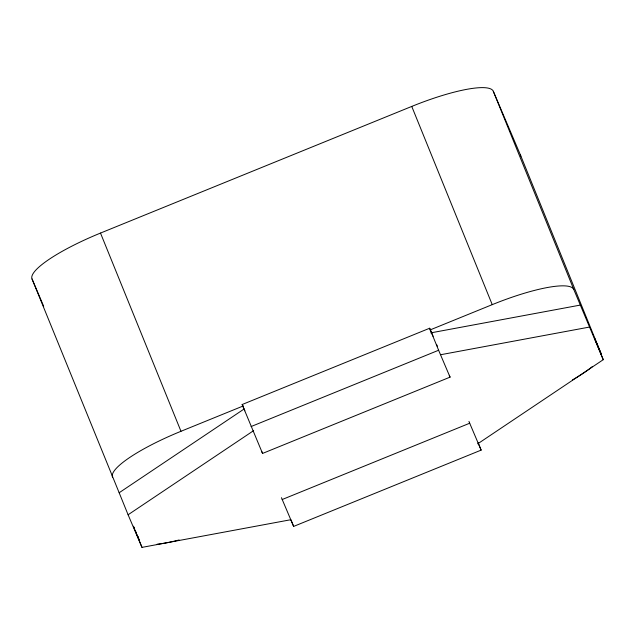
<?xml version="1.0" encoding="UTF-8"?>
<svg xmlns="http://www.w3.org/2000/svg" width="635" height="635" viewBox="0 0 635 635"><rect width="100%" height="100%" fill="white"/><g stroke="black" fill="none" stroke-linecap="round" stroke-linejoin="round"><path stroke-width="0.95" d="M290.671 519.747L141.986 547.378L128.095 514.771L119.158 492.752L243.896 409.146M128.095 514.771L253.659 430.617M477.687 443.841L603.25 359.688L594.304 337.669L600.94 353.243A80.97 16.7 -22.1 0 1 601.226 354.751M119.158 492.752L32.036 278.955A80.97 16.7 -22.1 0 1 100.497 233.077L411.75 106.426A80.97 16.7 -22.1 0 1 493.3 91.273L520.454 155.027L600.94 353.243M449.31 375.301L450.056 377.142L262.557 453.438L242.157 404.527L429.665 328.231L433.102 336.296M112.522 477.171A80.97 16.7 -22.1 0 1 180.983 431.292L243.284 405.94M429.935 329.994L492.236 304.641A80.97 16.7 -22.1 0 1 573.786 289.481L603.25 359.688M251.103 426.545L438.61 350.25L450.056 377.142M282.186 499.523L469.694 423.228L481.139 450.12L293.632 526.415L281.44 497.689M430.768 332.875L580.422 305.062M440.682 354.719L589.367 327.088M436.539 344.36L437.301 346.154M242.157 404.527L244.832 410.797M32.036 278.955L43.672 306.284M134.152 527.947L133.413 526.217L141.986 547.378M135.255 530.542L136.358 533.146M137.096 534.876L138.2 537.472M493.3 91.273L573.786 289.481M411.75 106.426L492.236 304.641M478.163 442.778L481.139 450.12M468.947 421.394L469.694 423.228M429.665 328.231L438.61 350.25M291.028 519.994L293.632 526.415M261.81 451.596L262.557 453.438M100.497 233.077L180.983 431.292M137.811 536.345L139.303 540.012M520.454 155.027A80.97 16.7 -22.1 0 1 520.74 156.535M592.296 366.625A80.97 16.7 -22.1 0 1 572.46 379.92M179.118 539.972A80.97 16.7 -22.1 0 1 157.115 544.211"/></g></svg>
